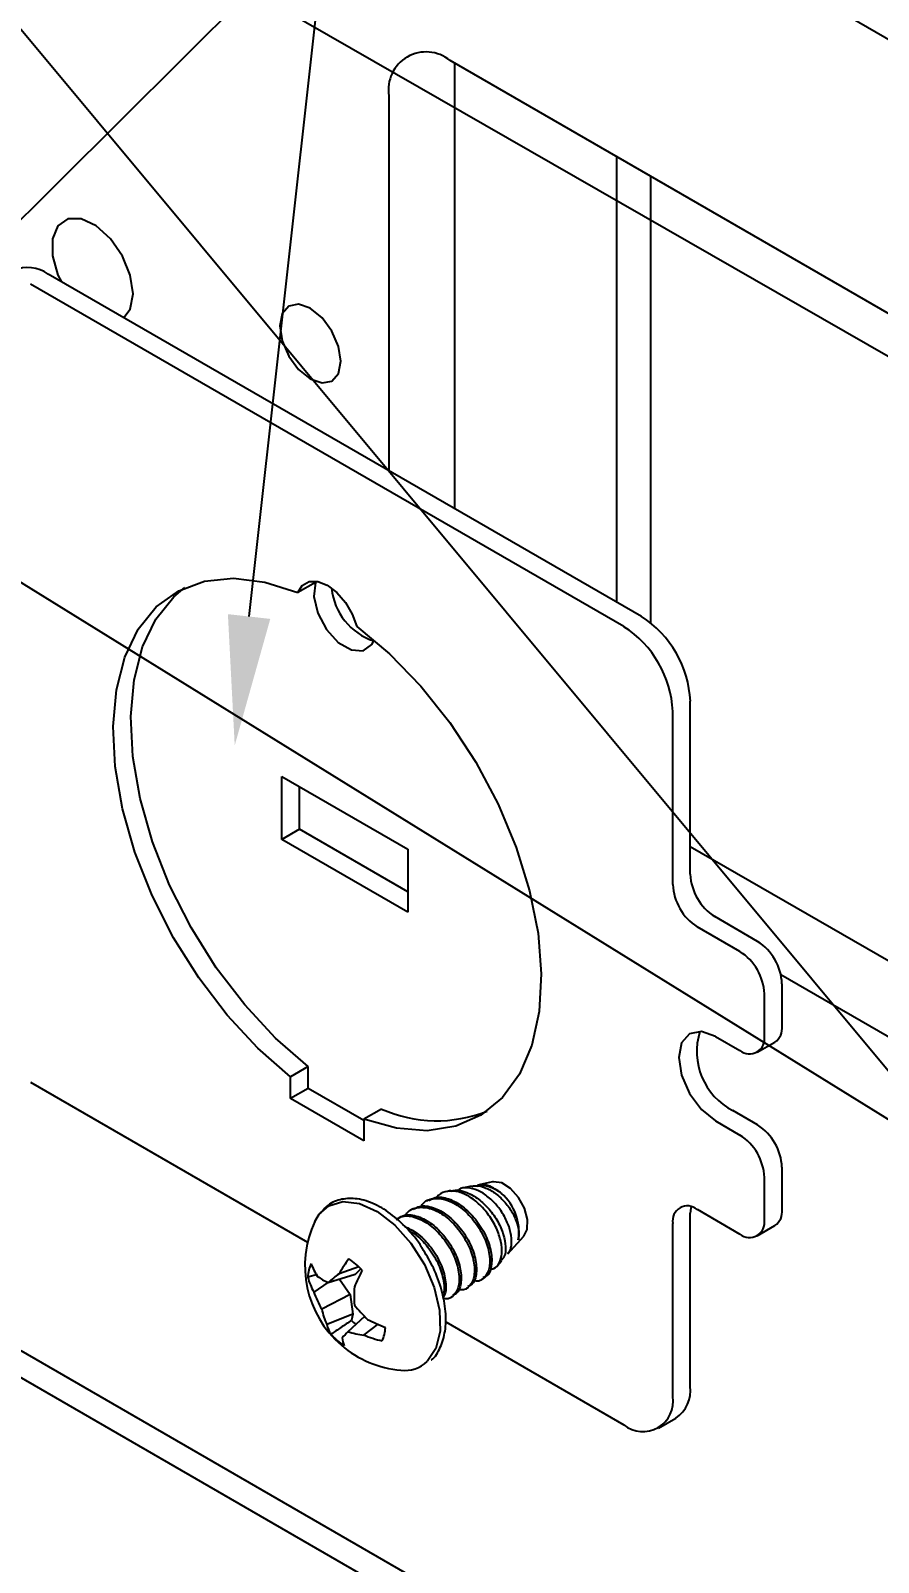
# Model space of a CAD drawing. Extents: x -0.07 to 8.02, y -6.95 to 0.
# Drawn here: x 1.612 to 2.837, y -4.542 to -2.328 of the extents above; entities that cross this region are included whole.
import ezdxf
from ezdxf import colors
from ezdxf.entities.mleader import LeaderData, LeaderLine
from ezdxf.math import Vec2, Vec3

# ---------------------------------------------------------------- set-up
doc = ezdxf.new("R2010")
doc.units = 0
doc.header["$LTSCALE"] = 0.5
doc.header["$MEASUREMENT"] = 0
for name, color, linetype in [('Brackets', 181, 'CONTINUOUS'), ('End Cap', 92, 'CONTINUOUS'), ('FAB DWG', 221, 'CONTINUOUS'), ('Hardware', 242, 'CONTINUOUS'), ('Housing', 150, 'CONTINUOUS')]:
    doc.layers.add(name, color=color, linetype=linetype)
doc.styles.add('LSAD_Standard', font='arial.ttf')

msp = doc.modelspace()

# ---------------------------------------------------------------- linework, layer by layer
at = {"layer": 'Brackets', "transparency": 16777216}
for p, q in [((1.5977, -4.2357), (2.4816, -4.746)), ((1.5639, -4.2552), (2.4478, -4.7655))]:
    msp.add_line(p, q, dxfattribs=at)
at = {"layer": 'End Cap', "transparency": 16777216}
for p, q in [((3.7835, -2.8787), (1.3811, -1.4918)), ((2.9464, -2.7915), (2.2181, -2.3711)), ((2.2248, -2.3749), (2.2248, -3.019)), ((2.1297, -2.4221), (2.1297, -2.9641)), ((2.5654, -3.5069), (3.0348, -3.7779)), ((2.6962, -3.6922), (2.9464, -3.8367))]:
    msp.add_line(p, q, dxfattribs=at)
at = {"layer": 'End Cap', "transparency": 16777216, "flags": 128}
for points in [[(1.7599, -2.7083), (1.7559, -2.6815), (1.7446, -2.6538), (1.7274, -2.6288), (1.7066, -2.6101), (1.6851, -2.6), (1.6658, -2.5999), (1.6513, -2.6099), (1.6435, -2.6287), (1.6435, -2.6536), (1.6513, -2.6813), (1.6565, -2.6909)], [(1.7464, -2.7428), (1.7559, -2.7305), (1.7599, -2.7083)], [(1.9719, -2.7548), (1.9753, -2.7762), (1.9849, -2.7983), (1.9992, -2.8177), (2.0161, -2.8313), (2.0331, -2.8372), (2.0474, -2.8344), (2.057, -2.8234), (2.0603, -2.8058), (2.057, -2.7843), (2.0474, -2.7622), (2.0331, -2.7429), (2.0161, -2.7292), (1.9992, -2.7234), (1.9849, -2.7262), (1.9753, -2.7372), (1.9719, -2.7548)]]:
    msp.add_lwpolyline(points, dxfattribs=at)
at = {"layer": 'End Cap', "transparency": 16777216}
msp.add_arc((2.1836, -2.4134), 0.0546, 50.7967, 189.214, dxfattribs=at)
at = {"layer": 'Hardware', "transparency": 16777216}
for p, q in [((2.4693, -3.1894), (1.6119, -2.6945)), ((2.4947, -3.1748), (1.6373, -2.6798)), ((2.0235, -3.1255), (1.998, -3.1402)), ((2.5654, -3.5473), (2.5654, -3.2972)), ((2.54, -3.562), (2.54, -3.3119)), ((1.9752, -3.406), (2.1569, -3.511)), ((1.9752, -3.4969), (1.9752, -3.406)), ((2.0005, -3.4822), (2.0005, -3.4207)), ((2.0005, -3.4822), (1.9752, -3.4969)), ((2.1569, -3.6018), (1.9752, -3.4969)), ((2.1569, -3.5725), (2.0005, -3.4822)), ((2.1569, -3.511), (2.1569, -3.6018)), ((2.6372, -3.6589), (2.5753, -3.6232)), ((2.6626, -3.6443), (2.6007, -3.6085)), ((2.698, -3.7669), (2.698, -3.7055)), ((2.6726, -3.7816), (2.6726, -3.7202)), ((2.6017, -3.7815), (2.6372, -3.802)), ((2.6622, -3.8045), (2.6876, -3.7898)), ((2.013, -3.8253), (1.9876, -3.84)), ((2.013, -3.8567), (2.013, -3.8253)), ((1.6119, -3.8478), (2.0123, -4.079)), ((1.9876, -3.8714), (1.9876, -3.84)), ((2.013, -3.8567), (1.9876, -3.8714)), ((2.0936, -3.9326), (1.9876, -3.8714)), ((2.0936, -3.9032), (2.013, -3.8567)), ((2.1191, -3.8865), (2.0936, -3.9012)), ((2.6626, -3.9094), (2.6271, -3.8889)), ((2.0936, -3.9012), (2.0936, -3.9326)), ((2.6017, -3.9036), (2.6372, -3.9241)), ((2.698, -4.0321), (2.698, -3.9707)), ((2.2194, -4.0045), (2.2138, -4.0056)), ((2.2492, -3.9982), (2.2358, -4.001)), ((2.2797, -3.9918), (2.2578, -3.9964)), ((2.6726, -4.0468), (2.6726, -3.9853)), ((2.1867, -4.018), (2.1839, -4.0196)), ((2.1646, -4.0307), (2.1618, -4.0323)), ((2.5654, -4.2873), (2.5654, -4.0372)), ((2.5753, -4.0315), (2.6372, -4.0672)), ((2.3016, -4.096), (2.3248, -4.0701)), ((2.54, -4.302), (2.54, -4.0519)), ((2.6622, -4.0697), (2.6876, -4.055)), ((2.0865, -4.1147), (2.0577, -4.1245)), ((2.0892, -4.1174), (2.081, -4.1257)), ((2.2866, -4.1128), (2.2927, -4.1059)), ((2.0264, -4.1259), (2.0125, -4.1295)), ((2.0415, -4.1373), (2.0211, -4.151)), ((2.081, -4.1257), (2.0419, -4.1375)), ((2.0584, -4.1325), (2.074, -4.1547)), ((2.264, -4.1327), (2.2667, -4.1311)), ((2.074, -4.1547), (2.0327, -4.1759)), ((2.074, -4.1547), (2.0776, -4.1832)), ((2.2198, -4.1582), (2.2225, -4.1566)), ((2.2419, -4.1455), (2.2446, -4.1439)), ((2.0776, -4.1832), (2.0401, -4.198)), ((2.0776, -4.1832), (2.0755, -4.1919)), ((2.0947, -4.1865), (2.0706, -4.2085)), ((2.1136, -4.1976), (2.0935, -4.2131)), ((2.2121, -4.1943), (2.4693, -4.3428)), ((2.5193, -4.3477), (2.5447, -4.3331))]:
    msp.add_line(p, q, dxfattribs=at)
at = {"layer": 'Hardware', "transparency": 16777216, "flags": 128}
for points in [[(1.9876, -3.84), (1.9405, -3.7988), (1.8959, -3.7508), (1.8548, -3.697), (1.8184, -3.6389), (1.7874, -3.5777), (1.7627, -3.5151), (1.7448, -3.4526), (1.7343, -3.3917), (1.7313, -3.3339), (1.7359, -3.2808), (1.7481, -3.2334), (1.7675, -3.1932), (1.7936, -3.1609), (1.8259, -3.1375), (1.8634, -3.1235), (1.9053, -3.1193), (1.9506, -3.1249), (1.998, -3.1402)], [(2.013, -3.8253), (1.9659, -3.7841), (1.9213, -3.7361), (1.8803, -3.6823), (1.8438, -3.6242), (1.8128, -3.563), (1.7881, -3.5004), (1.7703, -3.4379), (1.7597, -3.377), (1.7567, -3.3193), (1.7614, -3.2661), (1.7736, -3.2187), (1.7929, -3.1785), (1.8191, -3.1462), (1.835, -3.133)], [(1.998, -3.1402), (2.0045, -3.1297), (2.0144, -3.1242), (2.0269, -3.1242), (2.0406, -3.1296), (2.0543, -3.14), (2.0668, -3.1544), (2.0767, -3.1714), (2.0832, -3.1894)], [(2.0235, -3.1255), (2.0213, -3.1459), (2.0269, -3.1699), (2.0394, -3.1934), (2.0566, -3.2122), (2.0755, -3.2231), (2.0927, -3.2241), (2.1052, -3.2151), (2.1083, -3.2091)], [(2.0832, -3.1894), (2.1306, -3.2288), (2.1759, -3.2755), (2.2178, -3.3281), (2.2553, -3.3854), (2.2876, -3.4461), (2.3137, -3.5085), (2.3331, -3.5711), (2.3453, -3.6325), (2.3499, -3.6911), (2.3469, -3.7454), (2.3364, -3.7941), (2.3185, -3.836), (2.2938, -3.8701), (2.2628, -3.8954), (2.2264, -3.9115), (2.1853, -3.9179), (2.1407, -3.9144), (2.0936, -3.9012)], [(2.6017, -3.7815), (2.5815, -3.7745), (2.5643, -3.7778), (2.5529, -3.791), (2.5488, -3.812), (2.5529, -3.8377), (2.5643, -3.8641), (2.5815, -3.8873), (2.6017, -3.9036)], [(2.3248, -4.0701), (2.3296, -4.0605), (2.3301, -4.0462), (2.3258, -4.0299), (2.3172, -4.0142), (2.3056, -4.0013), (2.293, -3.9934), (2.2811, -3.9916), (2.2797, -3.9918)], [(2.0291, -4.0385), (2.0428, -4.0263), (2.0634, -4.0201), (2.0873, -4.023), (2.1129, -4.0347), (2.1383, -4.0544), (2.1616, -4.0806), (2.181, -4.1113), (2.1951, -4.1444), (2.2029, -4.1772), (2.2038, -4.2075), (2.1978, -4.2328), (2.1852, -4.2515)], [(2.5665, -4.0277), (2.5661, -4.0297), (2.5654, -4.0372)], [(2.0229, -4.0489), (2.0273, -4.041), (2.0291, -4.0385)]]:
    msp.add_lwpolyline(points, dxfattribs=at)
at = {"layer": 'Hardware', "transparency": 16777216}
for centre, radius, start, end in [((1.608, -2.7207), 0.0503, 54.3824, 114.3071), ((2.1353, -3.1257), 0.0887, 185.3027, 252.0279), ((2.4119, -3.3042), 0.1537, 2.6055, 57.3945), ((2.3865, -3.3189), 0.1537, 2.6055, 57.3945), ((2.6168, -3.5585), 0.0768, 182.6055, 237.3945), ((2.6421, -3.5438), 0.0768, 182.6055, 237.3945), ((2.6212, -3.709), 0.0768, 2.6055, 57.3945), ((2.5958, -3.7236), 0.0768, 2.6055, 57.3945), ((2.671, -3.8033), 0.0962, 162.4729, 242.8469), ((2.651, -3.7851), 0.0218, 230.7967, 9.214), ((2.6742, -3.77), 0.024, 304.0564, 7.2558), ((2.199, -3.7071), 0.1964, 245.989, 291.7295), ((2.6212, -3.9742), 0.0768, 2.6055, 57.3945), ((2.5958, -3.9888), 0.0768, 2.6055, 57.3945), ((2.2441, -4.064), 0.0736, 351.0376, 48.9236), ((2.5615, -4.0484), 0.0218, 50.7967, 189.214), ((2.1594, -4.1134), 0.151, 154.7008, 229.3793), ((2.651, -4.0503), 0.0218, 230.7967, 9.214), ((2.6742, -4.0351), 0.024, 304.0564, 7.2558), ((2.0632, -4.1313), 0.0507, 155.1102, 177.9663), ((2.1109, -4.0746), 0.1002, 200.7001, 212.5535), ((2.2473, -4.2355), 0.2197, 142.9144, 149.6518), ((2.016, -4.1878), 0.1015, 42.2014, 56.5571), ((2.1132, -4.1019), 0.1044, 195.3539, 208.075), ((2.0861, -4.0441), 0.1033, 234.7398, 244.6692), ((2.2127, -4.3296), 0.2571, 127.085, 131.6393), ((2.4377, -4.2986), 0.39, 152.6766, 156.5806), ((2.1694, -4.0971), 0.1578, 199.9732, 209.9753), ((2.3069, -4.1576), 0.2274, 176.4664, 183.1277), ((2.1444, -4.1508), 0.1145, 192.6849, 204.3677), ((2.248, -4.0332), 0.2167, 219.1183, 226.5557), ((2.0843, -4.188), 0.0454, 192.8258, 212.1324), ((2.1376, -4.1314), 0.0867, 224.3262, 230.203), ((2.2156, -3.9648), 0.2542, 242.6593, 249.0269), ((2.074, -4.2004), 0.0507, 335.1102, 357.9663), ((2.1211, -4.1439), 0.1015, 222.2014, 236.5571), ((2.1594, -4.1134), 0.151, 229.3793, 265.2938), ((2.4192, -4.552), 0.4894, 135.4204, 136.8217), ((2.0974, -4.2145), 0.0352, 184.2472, 203.7199), ((2.1122, -4.0632), 0.1511, 254.0035, 262.8885), ((2.1624, -4.0452), 0.1815, 247.6807, 256.4742), ((2.1528, -4.2169), 0.0474, 263.0346, 313.1208), ((2.5178, -4.2934), 0.048, 304.0564, 7.2558), ((2.4969, -4.3089), 0.0437, 230.7967, 9.214)]:
    msp.add_arc(centre, radius, start, end, dxfattribs=at)
for points, knots in [([(2.2755, -4.1179), (2.2775, -4.1177), (2.2835, -4.1173), (2.29, -4.1095), (2.2938, -4.096), (2.2923, -4.0782), (2.2858, -4.0585), (2.2745, -4.0393), (2.2597, -4.0226), (2.2431, -4.0105), (2.226, -4.0043), (2.2109, -4.0055), (2.2015, -4.0096), (2.1988, -4.0145), (2.1986, -4.0148)], [0, 0, 0, 0, 0.045503, 0.137277, 0.230619, 0.324208, 0.417712, 0.51255, 0.60784, 0.703073, 0.799405, 0.896397, 0.993354, 1, 1, 1, 1]), ([(2.2196, -4.0053), (2.2216, -4.0047), (2.2283, -4.0026), (2.2424, -4.0063), (2.2594, -4.0158), (2.275, -4.0308), (2.2877, -4.0488), (2.296, -4.068), (2.2991, -4.0857), (2.2979, -4.099), (2.2938, -4.1036), (2.2922, -4.1054)], [0, 0, 0, 0, 0.055428, 0.180794, 0.306355, 0.431855, 0.554214, 0.676711, 0.799155, 0.918675, 1, 1, 1, 1]), ([(2.3011, -4.0955), (2.3021, -4.0946), (2.3057, -4.0915), (2.3077, -4.081), (2.3065, -4.0655), (2.3006, -4.048), (2.2904, -4.0309), (2.2772, -4.0161), (2.2622, -4.0052), (2.247, -4.0001), (2.2353, -3.9998), (2.2304, -4.0034), (2.2289, -4.0044)], [0, 0, 0, 0, 0.045184, 0.156434, 0.268021, 0.379486, 0.492733, 0.606596, 0.720374, 0.835618, 0.951754, 1, 1, 1, 1]), ([(2.2494, -3.9987), (2.2503, -3.9984), (2.2551, -3.9964), (2.2663, -3.9987), (2.281, -4.0056), (2.2949, -4.0177), (2.3065, -4.0326), (2.3144, -4.0486), (2.3182, -4.064), (2.3173, -4.0718), (2.3169, -4.0755)], [0, 0, 0, 0, 0.033806, 0.175548, 0.316915, 0.458236, 0.596205, 0.733538, 0.870845, 1, 1, 1, 1]), ([(2.2571, -3.9983), (2.2578, -3.9979), (2.2625, -3.9954), (2.2744, -3.9977), (2.2859, -4.0033), (2.2917, -4.0079), (2.2925, -4.0085)], [0, 0, 0, 0, 0.07769, 0.51052, 0.932129, 1, 1, 1, 1]), ([(2.2925, -4.0085), (2.2881, -4.0053), (2.2793, -3.9989), (2.2669, -3.9951), (2.2605, -3.9965), (2.258, -3.997)], [0, 0, 0, 0, 0.374656, 0.750308, 1, 1, 1, 1]), ([(2.1799, -4.091), (2.1789, -4.0893), (2.1724, -4.0775), (2.1561, -4.0586), (2.1323, -4.0366), (2.1065, -4.0216), (2.0816, -4.0148), (2.0585, -4.0165), (2.0406, -4.0244), (2.0332, -4.0343), (2.0305, -4.0381)], [0, 0, 0, 0, 0.02481, 0.175168, 0.326073, 0.478065, 0.631323, 0.767436, 0.912401, 1, 1, 1, 1]), ([(2.1542, -4.0403), (2.1549, -4.0389), (2.1586, -4.032), (2.1714, -4.0277), (2.1908, -4.0291), (2.2118, -4.0407), (2.2308, -4.0596), (2.2455, -4.083), (2.2534, -4.1073), (2.2542, -4.1287), (2.2472, -4.1429), (2.2379, -4.1493), (2.231, -4.1475), (2.2296, -4.1471)], [0, 0, 0, 0, 0.026009, 0.129281, 0.236829, 0.341611, 0.446393, 0.553941, 0.657212, 0.763822, 0.870432, 0.973704, 1, 1, 1, 1]), ([(2.1652, -4.0318), (2.1681, -4.03), (2.1759, -4.0251), (2.1938, -4.0278), (2.2145, -4.039), (2.2336, -4.0581), (2.2482, -4.0813), (2.2563, -4.1058), (2.2567, -4.1266), (2.252, -4.1399), (2.2458, -4.1422), (2.244, -4.1428)], [0, 0, 0, 0, 0.074439, 0.201802, 0.325889, 0.449975, 0.577338, 0.699637, 0.825889, 0.95214, 1, 1, 1, 1]), ([(2.1763, -4.0275), (2.177, -4.0261), (2.1807, -4.0193), (2.1935, -4.0149), (2.2129, -4.0163), (2.2338, -4.028), (2.2529, -4.0469), (2.2676, -4.0702), (2.2755, -4.0945), (2.2763, -4.116), (2.2693, -4.1302), (2.26, -4.1366), (2.2531, -4.1347), (2.2517, -4.1344)], [0, 0, 0, 0, 0.026009, 0.129281, 0.236829, 0.341611, 0.446393, 0.553941, 0.657212, 0.763822, 0.870432, 0.973704, 1, 1, 1, 1]), ([(2.1873, -4.019), (2.1902, -4.0173), (2.198, -4.0124), (2.2159, -4.0151), (2.2365, -4.0263), (2.2557, -4.0453), (2.2703, -4.0686), (2.2784, -4.0931), (2.2788, -4.1139), (2.2741, -4.1271), (2.2679, -4.1294), (2.2661, -4.1301)], [0, 0, 0, 0, 0.074439, 0.201802, 0.325889, 0.449975, 0.577338, 0.699637, 0.825889, 0.95214, 1, 1, 1, 1]), ([(2.1403, -4.0462), (2.1432, -4.0444), (2.1511, -4.0395), (2.1689, -4.0422), (2.1896, -4.0534), (2.2087, -4.0724), (2.2234, -4.0957), (2.2313, -4.12), (2.2321, -4.1415), (2.2251, -4.1557), (2.2158, -4.1621), (2.2089, -4.1602), (2.2075, -4.1599)], [0, 0, 0, 0, 0.06733, 0.18253, 0.294767, 0.407004, 0.522204, 0.632823, 0.747019, 0.861214, 0.971833, 1, 1, 1, 1]), ([(2.1431, -4.0446), (2.146, -4.0428), (2.1538, -4.0379), (2.1717, -4.0406), (2.1924, -4.0518), (2.2115, -4.0708), (2.2261, -4.0941), (2.2342, -4.1186), (2.2346, -4.1394), (2.2299, -4.1526), (2.2237, -4.1549), (2.222, -4.1556)], [0, 0, 0, 0, 0.074439, 0.201802, 0.325889, 0.449975, 0.577338, 0.699637, 0.825889, 0.95214, 1, 1, 1, 1]), ([(2.1527, -4.0564), (2.1585, -4.0591), (2.1712, -4.065), (2.1894, -4.0837), (2.2041, -4.1069), (2.2118, -4.131), (2.2132, -4.1502), (2.2091, -4.1573), (2.2075, -4.1599)], [0, 0, 0, 0, 0.156299, 0.338966, 0.526455, 0.706489, 0.892343, 1, 1, 1, 1]), ([(2.1587, -4.0628), (2.1616, -4.0642), (2.1712, -4.0689), (2.1866, -4.0854), (2.2014, -4.1085), (2.2089, -4.1325), (2.2107, -4.1494), (2.2078, -4.155), (2.2073, -4.1559)], [0, 0, 0, 0, 0.090763, 0.30555, 0.526007, 0.737698, 0.956233, 1, 1, 1, 1]), ([(2.1909, -4.2492), (2.1911, -4.2492), (2.1972, -4.2453), (2.2047, -4.231), (2.2121, -4.2078), (2.2126, -4.1792), (2.2068, -4.148), (2.1958, -4.1175), (2.1849, -4.0993), (2.1799, -4.091)], [0, 0, 0, 0, 0.002898, 0.165706, 0.331245, 0.503479, 0.678818, 0.853996, 1, 1, 1, 1]), ([(2.0755, -4.1919), (2.0705, -4.1954), (2.0606, -4.2021), (2.0507, -4.2088), (2.0459, -4.2121)], [0, 0, 0, 0, 0.5142472, 1, 1, 1, 1])]:
    msp.add_open_spline(points, degree=3, knots=knots, dxfattribs=at)
at = {"layer": 'Housing', "transparency": 16777216}
for p, q in [((2.4588, -2.51), (2.4588, -3.154)), ((2.5083, -3.1845), (2.5083, -2.5385))]:
    msp.add_line(p, q, dxfattribs=at)

# ---------------------------------------------------------------- leaders
at = {"layer": 'FAB DWG', "ltscale": 0.5, "transparency": 16777216}
ml = msp.add_multileader_mtext('Standard', dxfattribs=at)
ml.set_content('\\A1;CV00267 (x1)\\PHW63214 (x2)', color=256, style='LSAD_Standard')
ml.set_leader_properties()
ml.build(insert=Vec2(0, 0))
ml.multileader.update_dxf_attribs({"text_left_attachment_type": 2, "dogleg_length": 0.36, "arrow_head_size": 0.1875})
ctx = ml.context
ctx.base_point, ctx.char_height, ctx.arrow_head_size, ctx.landing_gap_size, ctx.plane_origin = Vec3(0.0831, -0.9034), 0.1875, 0.1875, 0.09, Vec3(0.5044, 13.053)
ctx.left_attachment, ctx.text_align_type = 2, 2
notes = []
notes.append((ctx, [(1, (1, 1, 0), (2.1986, -0.744), (-1, 0), 0.2772, [(0, [(1.9069, -3.3611)], 0, [])])]))
ctx.mtext.insert, ctx.mtext.width, ctx.mtext.defined_height, ctx.mtext.alignment, ctx.mtext.flow_direction = Vec3(1.8314, -0.6227), 1.904564, 0.4885, 3, 5
ml = msp.add_multileader_mtext('Standard', dxfattribs=at)
ml.set_content('\\A1;6-32 x {\\H0.7x;\\S1/2;}" PAN\\PTYPE F (HW63212)', color=256, style='LSAD_Standard')
ml.set_leader_properties()
ml.build(insert=Vec2(0, 0))
ml.multileader.update_dxf_attribs({"text_left_attachment_type": 2, "dogleg_length": 0.36, "arrow_head_size": 0.1875})
ctx = ml.context
ctx.base_point, ctx.char_height, ctx.arrow_head_size, ctx.landing_gap_size, ctx.plane_origin = Vec3(3.4525, -1.0317), 0.1875, 0.1875, 0.09, Vec3(2.4751, 15.1915)
ctx.left_attachment = 2
notes.append((ctx, [(0, (1, 1, 0), (3.1753, -1.0317), (1, 0), 0.2772, [(3, [(3.4135, -3.122), (1.2034, -1.8523), (2.9724, -3.9764), (1.2729, -2.9243)], 0, [])])]))
ctx.mtext.insert, ctx.mtext.width, ctx.mtext.defined_height, ctx.mtext.flow_direction = Vec3(3.5425, -0.7239), 2.351815, 0.6491, 5
for ctx, leaders in notes:
    for number, flags, end, landing, length, lines in leaders:
        leader = LeaderData()
        leader.index, (leader.has_last_leader_line, leader.has_dogleg_vector, leader.attachment_direction) = number, flags
        leader.last_leader_point, leader.dogleg_vector, leader.dogleg_length = Vec3(end), Vec3(landing), length
        for number, points, colour, breaks in lines:
            line = LeaderLine()
            line.index, line.vertices, line.color, line.breaks = number, Vec3.list(points), colors.encode_raw_color(colour), breaks
            leader.lines.append(line)
        ctx.leaders.append(leader)

doc.saveas('drawing.dxf')
